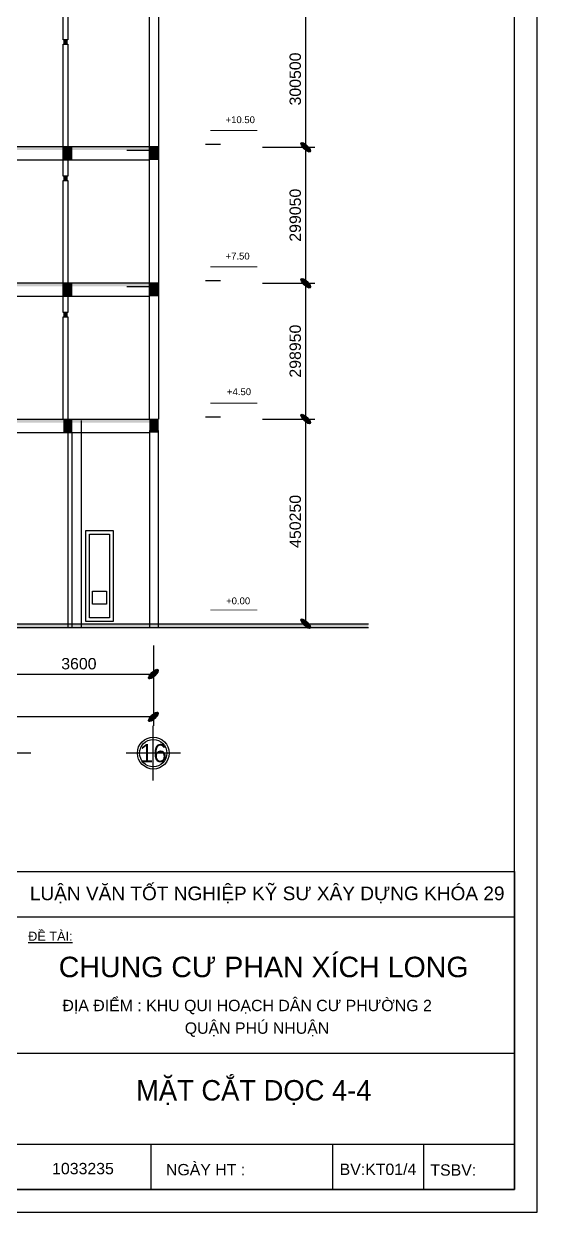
# Model space of a CAD drawing. Extents: x -107325 to -33325, y -20432 to 32068.
# Drawn here: x -44631 to -33325, y -20432 to 5716 of the extents above; entities that cross this region are included whole.
import ezdxf
from ezdxf.enums import TextEntityAlignment as Align

# ---------------------------------------------------------------- set-up
doc = ezdxf.new("R2010")
doc.units = 0
doc.header["$LTSCALE"] = 800
doc.header["$MEASUREMENT"] = 0
doc.header["$PDMODE"] = 2
doc.layers.get('0').update_dxf_attribs({"linetype": 'CONTINUOUS'})
doc.layers.get('DEFPOINTS').update_dxf_attribs({"linetype": 'CONTINUOUS'})
for name, color, linetype in [('BAO', 3, 'CONTINUOUS'), ('DIM', 6, 'CONTINUOUS'), ('mc1', 5, 'CONTINUOUS'), ('MDUNG', 3, 'CONTINUOUS'), ('TBI', 3, 'CONTINUOUS'), ('TEXT', 7, 'CONTINUOUS')]:
    doc.layers.add(name, color=color, linetype=linetype)
doc.styles.add('DIM', font='VHELVEN.TTF')
doc.styles.add('T2', font='VTIMESN.TTF')
doc.styles.add('VNI-HELVE', font='VHELVEN.TTF')
doc.styles.add('VNI-TIMES', font='VTIMESN.TTF')
doc.dimstyles.new('DIM100S', dxfattribs={"dimtxt": 250, "dimasz": 150, "dimexe": 200, "dimexo": 0, "dimgap": 100, "dimtad": 1, "dimdec": 0, "dimlfac": 100, "dimrnd": 50, "dimzin": 0, "dimdsep": 46, "dimtxsty": 'VNI-HELVE', "dimblk1": 'ARCHTICK', "dimblk2": 'ARCHTICK', "dimsah": 1, "dimcen": 0, "dimclrd": 6, "dimclre": 6, "dimclrt": 6, "dimadec": 0, "dimazin": 0, "dimtfac": 1, "dimtdec": 0, "dimtofl": 0, "dimtmove": 0, "dimatfit": 3, "dimldrblk": 'ARCHTICK', "dimfxl": 0, "dimtolj": 1, "dimtzin": 0, "dimarcsym": 0})

# ---------------------------------------------------------------- blocks, each defined once
blk = doc.blocks.new('fdwc')
at = {"layer": 'mc1', "color": 4, "linetype": 'ByBlock'}
for points in [[(-600, 0), (0, 0), (0, 2000), (-600, 2000)], [(-520, 80), (-80, 80), (-80, 1920), (-520, 1920)], [(-452, 380), (-148, 380), (-148, 663), (-452, 663)]]:
    blk.add_lwpolyline(points, close=True, dxfattribs=at)
blk = doc.blocks.new('_ArchTick')
h = blk.add_hatch(color=256)
edge = h.paths.add_edge_path()
edge.add_ellipse((0, 0), major_axis=(0.5, 0.5), ratio=0.348148, start_angle=0, end_angle=360)
blk.add_ellipse((0, 0), major_axis=(0.5, 0.5), ratio=0.348148)
blk = doc.blocks.new('*D20')
at = {"layer": 'DEFPOINTS', "color": 0, "linetype": 'Continuous'}
for p in [(-45058, -7961), (-41776, -7961), (-41776, -8593)]:
    blk.add_point(p, dxfattribs=at)
at = {"layer": 'DIM', "color": 6, "linetype": 'Continuous', "lineweight": -2}
for p, q in [((-45058, -7961), (-45058, -8793)), ((-41776, -7961), (-41776, -8793)), ((-45058, -8593), (-41776, -8593))]:
    blk.add_line(p, q, dxfattribs=at)
at = {"layer": 'DIM', "color": 6, "linetype": 'Continuous', "lineweight": -2, "xscale": 200, "yscale": 200, "zscale": 200, "rotation": 180}
blk.add_blockref('_ArchTick', (-45058, -8593), dxfattribs=at)
at = {"layer": 'DIM', "color": 6, "linetype": 'Continuous', "lineweight": -2, "xscale": 200, "yscale": 200, "zscale": 200}
blk.add_blockref('_ArchTick', (-41776, -8593), dxfattribs=at)
at = {"layer": 'DIM', "color": 6, "linetype": 'Continuous', "insert": (-43417, -8365), "char_height": 250, "attachment_point": 5, "style": 'VNI-HELVE'}
blk.add_mtext('\\A1;3600', dxfattribs=at)
blk = doc.blocks.new('*D21')
at = {"layer": 'DEFPOINTS', "color": 0, "linetype": 'Continuous'}
for p in [(-73557, -7961), (-41776, -7961), (-73557, -9533)]:
    blk.add_point(p, dxfattribs=at)
at = {"layer": 'DIM', "color": 6, "linetype": 'Continuous', "lineweight": -2}
for p, q in [((-73557, -7961), (-73557, -9733)), ((-41776, -7961), (-41776, -9733)), ((-41776, -9533), (-73557, -9533))]:
    blk.add_line(p, q, dxfattribs=at)
at = {"layer": 'DIM', "color": 6, "linetype": 'Continuous', "lineweight": -2, "xscale": 200, "yscale": 200, "zscale": 200, "rotation": 180}
blk.add_blockref('_ArchTick', (-73557, -9533), dxfattribs=at)
at = {"layer": 'DIM', "color": 6, "linetype": 'Continuous', "lineweight": -2, "xscale": 200, "yscale": 200, "zscale": 200}
blk.add_blockref('_ArchTick', (-41776, -9533), dxfattribs=at)
at = {"layer": 'DIM', "color": 6, "linetype": 'Continuous', "insert": (-57666, -9305), "char_height": 250, "attachment_point": 5, "style": 'VNI-HELVE'}
blk.add_mtext('\\A1;33600', dxfattribs=at)
blk = doc.blocks.new('*D35')
at = {"layer": 'DEFPOINTS', "color": 0, "linetype": 'Continuous'}
for p in [(-39376, -2981), (-38423, -2981), (-41663, -7484)]:
    blk.add_point(p, dxfattribs=at)
at = {"layer": 'DIM', "color": 6, "linetype": 'Continuous', "lineweight": -2}
for p, q in [((-39376, -2981), (-38223, -2981)), ((-38423, -7484), (-38423, -2981)), ((-41663, -7484), (-38223, -7484))]:
    blk.add_line(p, q, dxfattribs=at)
at = {"layer": 'DIM', "color": 6, "linetype": 'Continuous', "lineweight": -2, "xscale": 200, "yscale": 200, "zscale": 200}
for p, rotation in [((-38423, -2981), 90), ((-38423, -7484), 270)]:
    blk.add_blockref('_ArchTick', p, dxfattribs=dict(at, rotation=rotation))
at = {"layer": 'DIM', "color": 6, "linetype": 'Continuous', "insert": (-38652, -5233), "char_height": 250, "attachment_point": 5, "rotation": 90, "style": 'VNI-HELVE'}
blk.add_mtext('\\A1;450250', dxfattribs=at)
blk = doc.blocks.new('*D36')
at = {"layer": 'DEFPOINTS', "color": 0, "linetype": 'Continuous'}
for p in [(-39376, 8), (-38423, 8), (-39376, -2981)]:
    blk.add_point(p, dxfattribs=at)
at = {"layer": 'DIM', "color": 6, "linetype": 'Continuous', "lineweight": -2}
for p, q in [((-39376, 8), (-38223, 8)), ((-38423, -2981), (-38423, 8)), ((-39376, -2981), (-38223, -2981))]:
    blk.add_line(p, q, dxfattribs=at)
at = {"layer": 'DIM', "color": 6, "linetype": 'Continuous', "lineweight": -2, "xscale": 200, "yscale": 200, "zscale": 200}
for p, rotation in [((-38423, 8), 90), ((-38423, -2981), 270)]:
    blk.add_blockref('_ArchTick', p, dxfattribs=dict(at, rotation=rotation))
at = {"layer": 'DIM', "color": 6, "linetype": 'Continuous', "insert": (-38652, -1487), "char_height": 250, "attachment_point": 5, "rotation": 90, "style": 'VNI-HELVE'}
blk.add_mtext('\\A1;298950', dxfattribs=at)
blk = doc.blocks.new('*D37')
at = {"layer": 'DEFPOINTS', "color": 0, "linetype": 'Continuous'}
for p in [(-39376, 2999), (-38423, 2999), (-39376, 8)]:
    blk.add_point(p, dxfattribs=at)
at = {"layer": 'DIM', "color": 6, "linetype": 'Continuous', "lineweight": -2}
for p, q in [((-39376, 2999), (-38223, 2999)), ((-38423, 8), (-38423, 2999)), ((-39376, 8), (-38223, 8))]:
    blk.add_line(p, q, dxfattribs=at)
at = {"layer": 'DIM', "color": 6, "linetype": 'Continuous', "lineweight": -2, "xscale": 200, "yscale": 200, "zscale": 200}
for p, rotation in [((-38423, 2999), 90), ((-38423, 8), 270)]:
    blk.add_blockref('_ArchTick', p, dxfattribs=dict(at, rotation=rotation))
at = {"layer": 'DIM', "color": 6, "linetype": 'Continuous', "insert": (-38652, 1504), "char_height": 250, "attachment_point": 5, "rotation": 90, "style": 'VNI-HELVE'}
blk.add_mtext('\\A1;299050', dxfattribs=at)
blk = doc.blocks.new('*D38')
at = {"layer": 'DEFPOINTS', "color": 0, "linetype": 'Continuous'}
for p in [(-39376, 6004), (-38423, 6004), (-39376, 2999)]:
    blk.add_point(p, dxfattribs=at)
at = {"layer": 'DIM', "color": 6, "linetype": 'Continuous', "lineweight": -2}
for p, q in [((-39376, 6004), (-38223, 6004)), ((-38423, 2999), (-38423, 6004)), ((-39376, 2999), (-38223, 2999))]:
    blk.add_line(p, q, dxfattribs=at)
at = {"layer": 'DIM', "color": 6, "linetype": 'Continuous', "lineweight": -2, "xscale": 200, "yscale": 200, "zscale": 200}
for p, rotation in [((-38423, 6004), 90), ((-38423, 2999), 270)]:
    blk.add_blockref('_ArchTick', p, dxfattribs=dict(at, rotation=rotation))
at = {"layer": 'DIM', "color": 6, "linetype": 'Continuous', "insert": (-38652, 4501), "char_height": 250, "attachment_point": 5, "rotation": 90, "style": 'VNI-HELVE'}
blk.add_mtext('\\A1;300500', dxfattribs=at)

msp = doc.modelspace()

# ---------------------------------------------------------------- linework, layer by layer
at = {"layer": 'BAO', "color": 3, "linetype": 'Continuous'}
for p, q in [((-41779.185, -10931.377), (-41779.185, -9731.377)), ((-44478.33, -10331.377), (-45678.33, -10331.377)), ((-41179.185, -10331.377), (-42379.185, -10331.377))]:
    msp.add_line(p, q, dxfattribs=at)
at = {"layer": 'BAO'}
for p, q in [((-44825.472, -13932.417), (-33825.472, -13932.417)), ((-51825.472, -16932.417), (-33825.472, -16932.417)), ((-51825.472, -18932.417), (-33825.472, -18932.417)), ((-41825.472, -19932.417), (-41825.472, -18932.417)), ((-37825.472, -19932.417), (-37825.472, -18932.417)), ((-35825.472, -19932.417), (-35825.472, -18932.417))]:
    msp.add_line(p, q, dxfattribs=at)
at = {"layer": 'BAO', "color": 3, "linetype": 'Continuous'}
for points in [[(-41862.808, 2716.307), (-47912.867, 2716.307)], [(-41862.808, -283.693), (-47912.867, -283.693)], [(-41862.808, -3283.693), (-47912.867, -3283.693)]]:
    msp.add_lwpolyline(points, dxfattribs=at)
at = {"layer": 'BAO'}
msp.add_lwpolyline([(-33825.472, -19932.417), (-51825.472, -19932.417), (-51825.472, -12932.417), (-33825.472, -12932.417)], close=True, dxfattribs=at)
at = {"layer": 'BAO', "color": 3, "linetype": 'Continuous'}
for radius in [350, 300]:
    msp.add_circle((-41779.185, -10331.377), radius, dxfattribs=at)
at = {"layer": 'mc1', "color": 5, "linetype": 'Continuous'}
for p, q in [((-43662.808, 5366.307), (-43762.808, 5366.307)), ((-43762.808, 5266.307), (-43662.808, 5266.307)), ((-43662.808, 2366.307), (-43762.808, 2366.307)), ((-43762.808, 2266.307), (-43662.808, 2266.307)), ((-43662.808, -633.693), (-43762.808, -633.693)), ((-43762.808, -733.693), (-43662.808, -733.693))]:
    msp.add_line(p, q, dxfattribs=at)
at = {"layer": 'mc1', "color": 5}
for p, q in [((-42362.808, 3016.307), (-41662.808, 3016.307)), ((-42362.808, 2936.307), (-41662.808, 2936.307)), ((-42362.808, 16.307), (-41662.808, 16.307)), ((-42362.808, -63.693), (-41662.808, -63.693))]:
    msp.add_line(p, q, dxfattribs=at)
at = {"layer": 'mc1', "color": 4, "linetype": 'Continuous'}
for p, q in [((-48462.808, -7483.693), (-37041.781, -7483.693)), ((-48382.808, -7563.693), (-37041.781, -7563.693))]:
    msp.add_line(p, q, dxfattribs=at)
at = {"layer": 'mc1', "color": 5, "linetype": 'Continuous'}
for points in [[(-50512.936, 3016.307), (-41662.808, 3016.307)], [(-50512.936, 16.307), (-41662.808, 16.307)], [(-50512.936, 16.307), (-41662.808, 16.307)], [(-50712.936, -2983.693), (-41662.808, -2983.693)], [(-50712.936, -2983.693), (-41662.808, -2983.693)]]:
    msp.add_lwpolyline(points, dxfattribs=at)
for points in [[(-43662.808, 5366.307), (-43762.808, 5366.307), (-43662.808, 5266.307), (-43762.808, 5266.307)], [(-43662.808, 2366.307), (-43762.808, 2366.307), (-43662.808, 2266.307), (-43762.808, 2266.307)], [(-43662.808, -633.693), (-43762.808, -633.693), (-43662.808, -733.693), (-43762.808, -733.693)]]:
    msp.add_solid(points, dxfattribs=at)
at = {"layer": 'mc1', "color": 5, "linetype": 'ByBlock'}
for points in [[(-43762.808, 3016.307), (-46512.808, 3016.307), (-43762.808, 2936.307), (-46512.808, 2936.307)], [(-43562.808, 3016.307), (-43762.808, 3016.307), (-43562.808, 2716.307), (-43762.808, 2716.307)], [(-42362.808, 3016.307), (-43720.36, 3016.307), (-42362.808, 2936.307), (-43720.36, 2936.307)], [(-41662.808, 3016.307), (-41862.808, 3016.307), (-41662.808, 2716.307), (-41862.808, 2716.307)], [(-43762.808, 16.307), (-46512.808, 16.307), (-43762.808, -63.693), (-46512.808, -63.693)], [(-43562.808, 16.307), (-43762.808, 16.307), (-43562.808, -283.693), (-43762.808, -283.693)], [(-42362.808, 16.307), (-43720.36, 16.307), (-42362.808, -63.693), (-43720.36, -63.693)], [(-41662.808, 16.307), (-41862.808, 16.307), (-41662.808, -283.693), (-41862.808, -283.693)], [(-43762.808, -2983.693), (-46512.808, -2983.693), (-43762.808, -3063.693), (-46512.808, -3063.693)], [(-43562.808, -2983.693), (-43762.808, -2983.693), (-43562.808, -3283.693), (-43762.808, -3283.693)], [(-41762.808, -2983.693), (-43720.36, -2983.693), (-41762.808, -3063.693), (-43720.36, -3063.693)], [(-41662.808, -2983.693), (-41862.808, -2983.693), (-41662.808, -3283.693), (-41862.808, -3283.693)]]:
    msp.add_solid(points, dxfattribs=at)
at = {"layer": 'mc1', "color": 5}
for points in [[(-42362.808, 2936.307), (-41662.808, 2936.307), (-42362.808, 3016.307), (-41662.808, 3016.307)], [(-42362.808, -63.693), (-41662.808, -63.693), (-42362.808, 16.307), (-41662.808, 16.307)]]:
    msp.add_solid(points, dxfattribs=at)
at = {"layer": 'mc1', "color": 4, "linetype": 'Continuous'}
msp.add_solid([(-37041.781, -7563.693), (-44962.808, -7563.693), (-37041.781, -7483.693), (-44962.808, -7483.693)], dxfattribs=at)
at = {"layer": 'MDUNG', "color": 3}
for p, q in [((-41662.808, 25950.421), (-41662.808, -2983.693)), ((-41862.808, -2983.693), (-41862.808, 24316.307)), ((-43762.808, 5366.307), (-43762.808, 6033.888)), ((-43662.808, 6033.888), (-43662.808, 5366.307)), ((-43762.808, 3033.888), (-43762.808, 5266.307)), ((-43662.808, 5266.307), (-43662.808, 3033.888)), ((-43762.808, 2366.307), (-43762.808, 3033.888)), ((-43662.808, 3033.888), (-43662.808, 2366.307)), ((-43762.808, 33.888), (-43762.808, 2266.307)), ((-43662.808, 2266.307), (-43662.808, 33.888)), ((-43762.808, -633.693), (-43762.808, 33.888)), ((-43662.808, 33.888), (-43662.808, -633.693)), ((-43762.808, -2983.693), (-43762.808, -733.693)), ((-43662.808, -733.693), (-43662.808, -2983.693)), ((-43362.808, -7563.693), (-43362.808, -3013.693)), ((-43662.808, -3283.693), (-43662.808, -7563.693)), ((-43562.808, -7563.693), (-43562.808, -3283.693)), ((-41862.808, -3233.693), (-41862.808, -7563.693)), ((-41662.808, -7563.693), (-41662.808, -3233.693))]:
    msp.add_line(p, q, dxfattribs=at)
at = {"layer": 'MDUNG', "color": 3, "linetype": 'Continuous'}
for points in [[(-107325.472, -20432.417), (-33325.472, -20432.417), (-33325.472, 32067.583), (-107325.472, 32067.583)], [(-106825.472, -19932.417), (-33825.472, -19932.417), (-33825.472, 31567.583), (-106825.472, 31567.583)]]:
    msp.add_lwpolyline(points, close=True, dxfattribs=at)
at = {"layer": 'TEXT', "color": 7}
for p, q in [((-40630.297, 3066.307), (-40300.935, 3066.307)), ((-40630.297, 66.307), (-40300.935, 66.307)), ((-40630.297, -2933.693), (-40300.935, -2933.693)), ((-40630.297, -7483.693), (-40300.935, -7483.693))]:
    msp.add_line(p, q, dxfattribs=at)
for points in [[(-40470.399, 3066.307, 0, 150, 0), (-40470.399, 3216.307, 0, 0, 0), (-40470.399, 3406.756, 20, 20, 0)], [(-40470.399, 66.307, 0, 150, 0), (-40470.399, 216.307, 0, 0, 0), (-40470.399, 406.756, 20, 20, 0)], [(-40470.399, -2933.693, 0, 150, 0), (-40470.399, -2783.693, 0, 0, 0), (-40470.399, -2593.244, 20, 20, 0)], [(-40470.399, -7483.693, 0, 150, 0), (-40470.399, -7333.693, 0, 0, 0), (-40470.399, -7143.244, 20, 20, 0)]]:
    msp.add_lwpolyline(points, format="xyseb", dxfattribs=at)
at = {"layer": 'TEXT', "color": 7, "const_width": 20}
for points in [[(-40526.205, 3368.29), (-39487.507, 3368.29)], [(-40526.205, 368.29), (-39487.507, 368.29)], [(-40526.205, -2631.71), (-39487.507, -2631.71)], [(-40526.205, -7181.71), (-39487.507, -7181.71)]]:
    msp.add_lwpolyline(points, dxfattribs=at)

# ---------------------------------------------------------------- block references
at = {"layer": 'TBI', "color": 5, "xscale": -1}
msp.add_blockref('fdwc', (-43262.808, -7433.693), dxfattribs=at)

# ---------------------------------------------------------------- texts
at = {"layer": 'TEXT', "color": 7, "insert": (-39270.94, -13450.084), "char_height": 300, "width": 11435.126, "attachment_point": 5, "style": 'VNI-TIMES'}
msp.add_mtext('{\\fVNI-Helve|b0|i0|c0|p2;LUAÄN VAÊN TOÁT NGHIEÄP KYÕ SÖ XAÂY DÖÏNG KHOÙA 29}', dxfattribs=at)
at = {"layer": 'TEXT', "attachment_point": 1}
for s, insert, char_height, width, style in [('\\fVNI-Helve|b0|i0|c0|p2;\\LÑEÀ TAØI:', (-44532.801, -14258.758), 200, 1257.1881, 'VNI-TIMES'), ('{\\fVNI-Helve|b0|i0|c0|p2;CHUNG CÖ PHAN XÍCH LONG}', (-43860.509, -14810.547), 450, 10463.7287, 'VNI-TIMES'), ('ÑÒA ÑIEÅM : KHU QUI HOAÏCH DAÂN CÖ PHÖÔØNG 2', (-43778.633, -15758.586), 250, 9820.3196, 'VNI-HELVE'), ('QUAÄN PHUÙ NHUAÄN', (-41085.965, -16255.949), 250, 4751.7676, 'VNI-HELVE'), ('^IMAËT CAÉT DOÏC 4-4', (-43956.82, -17524.864), 450, 10463.7287, 'VNI-TIMES'), ('1033235', (-44006.495, -19346.766), 250, 2670.4229, 'VNI-HELVE'), ('NGAØY HT :', (-41500.123, -19370.588), 250, 3504.9301, 'VNI-HELVE'), ('BV:KT01/4', (-37676.062, -19363.075), 250, 1757.4721, 'VNI-HELVE'), ('TSBV:', (-35678.252, -19378.083), 250, 1757.4721, 'VNI-HELVE')]:
    msp.add_mtext(s, dxfattribs=dict(at, insert=insert, char_height=char_height, width=width, style=style))
at = {"layer": 'TEXT', "color": 7, "style": 'DIM'}
for tag, p in [('+10.50', (-40187.441, 3529.478)), ('+7.50', (-40187.441, 529.478)), ('+4.50', (-40155.921, -2454.776)), ('+0.00', (-40175.718, -7055.542))]:
    msp.add_attdef(tag, p, '', height=150, dxfattribs=at)
at = {"layer": 'TEXT', "style": 'T2'}
msp.add_attdef('16', text='', height=400, dxfattribs=at).set_placement((-41779.185, -10331.377), align=Align.MIDDLE_CENTER)

# ---------------------------------------------------------------- dimensions: what is measured, and where the dimension line sits
at = {"layer": 'DIM', "color": 6, "linetype": 'Continuous'}
for base, p1, p2, picture, middle in [((-38423.438, 6003.703), (-39376.266, 2998.907), (-39376.266, 6003.703), '*D38', (-38651.92, 4501.305)), ((-38423.438, 2998.907), (-39376.266, 8.174), (-39376.266, 2998.907), '*D37', (-38651.92, 1503.54)), ((-38423.438, 8.174), (-39376.266, -2981.322), (-39376.266, 8.174), '*D36', (-38651.92, -1486.574)), ((-38423.438, -2981.322), (-41662.808, -7483.693), (-39376.266, -2981.322), '*D35', (-38651.92, -5232.507))]:
    dim = msp.add_linear_dim(base=base, p1=p1, p2=p2, angle=90, dimstyle='DIM100S', override={"dimasz": 200}, dxfattribs=at)
    dim.commit()
    dim.dimension.update_dxf_attribs({"geometry": picture, "text_midpoint": middle})
for base, p1, p2, text, picture, middle in [((-73557.015, -9533.276), (-41775.606, -7960.996), (-73557.015, -7960.996), '33600', '*D21', (-57666.31, -9304.794)), ((-41775.606, -8593.454), (-45058.183, -7960.996), (-41775.606, -7960.996), '3600', '*D20', (-43416.894, -8364.972))]:
    dim = msp.add_linear_dim(base=base, p1=p1, p2=p2, text=text, dimstyle='DIM100S', override={"dimasz": 200}, dxfattribs=at)
    dim.commit()
    dim.dimension.update_dxf_attribs({"geometry": picture, "text_midpoint": middle})

doc.saveas('drawing.dxf')
